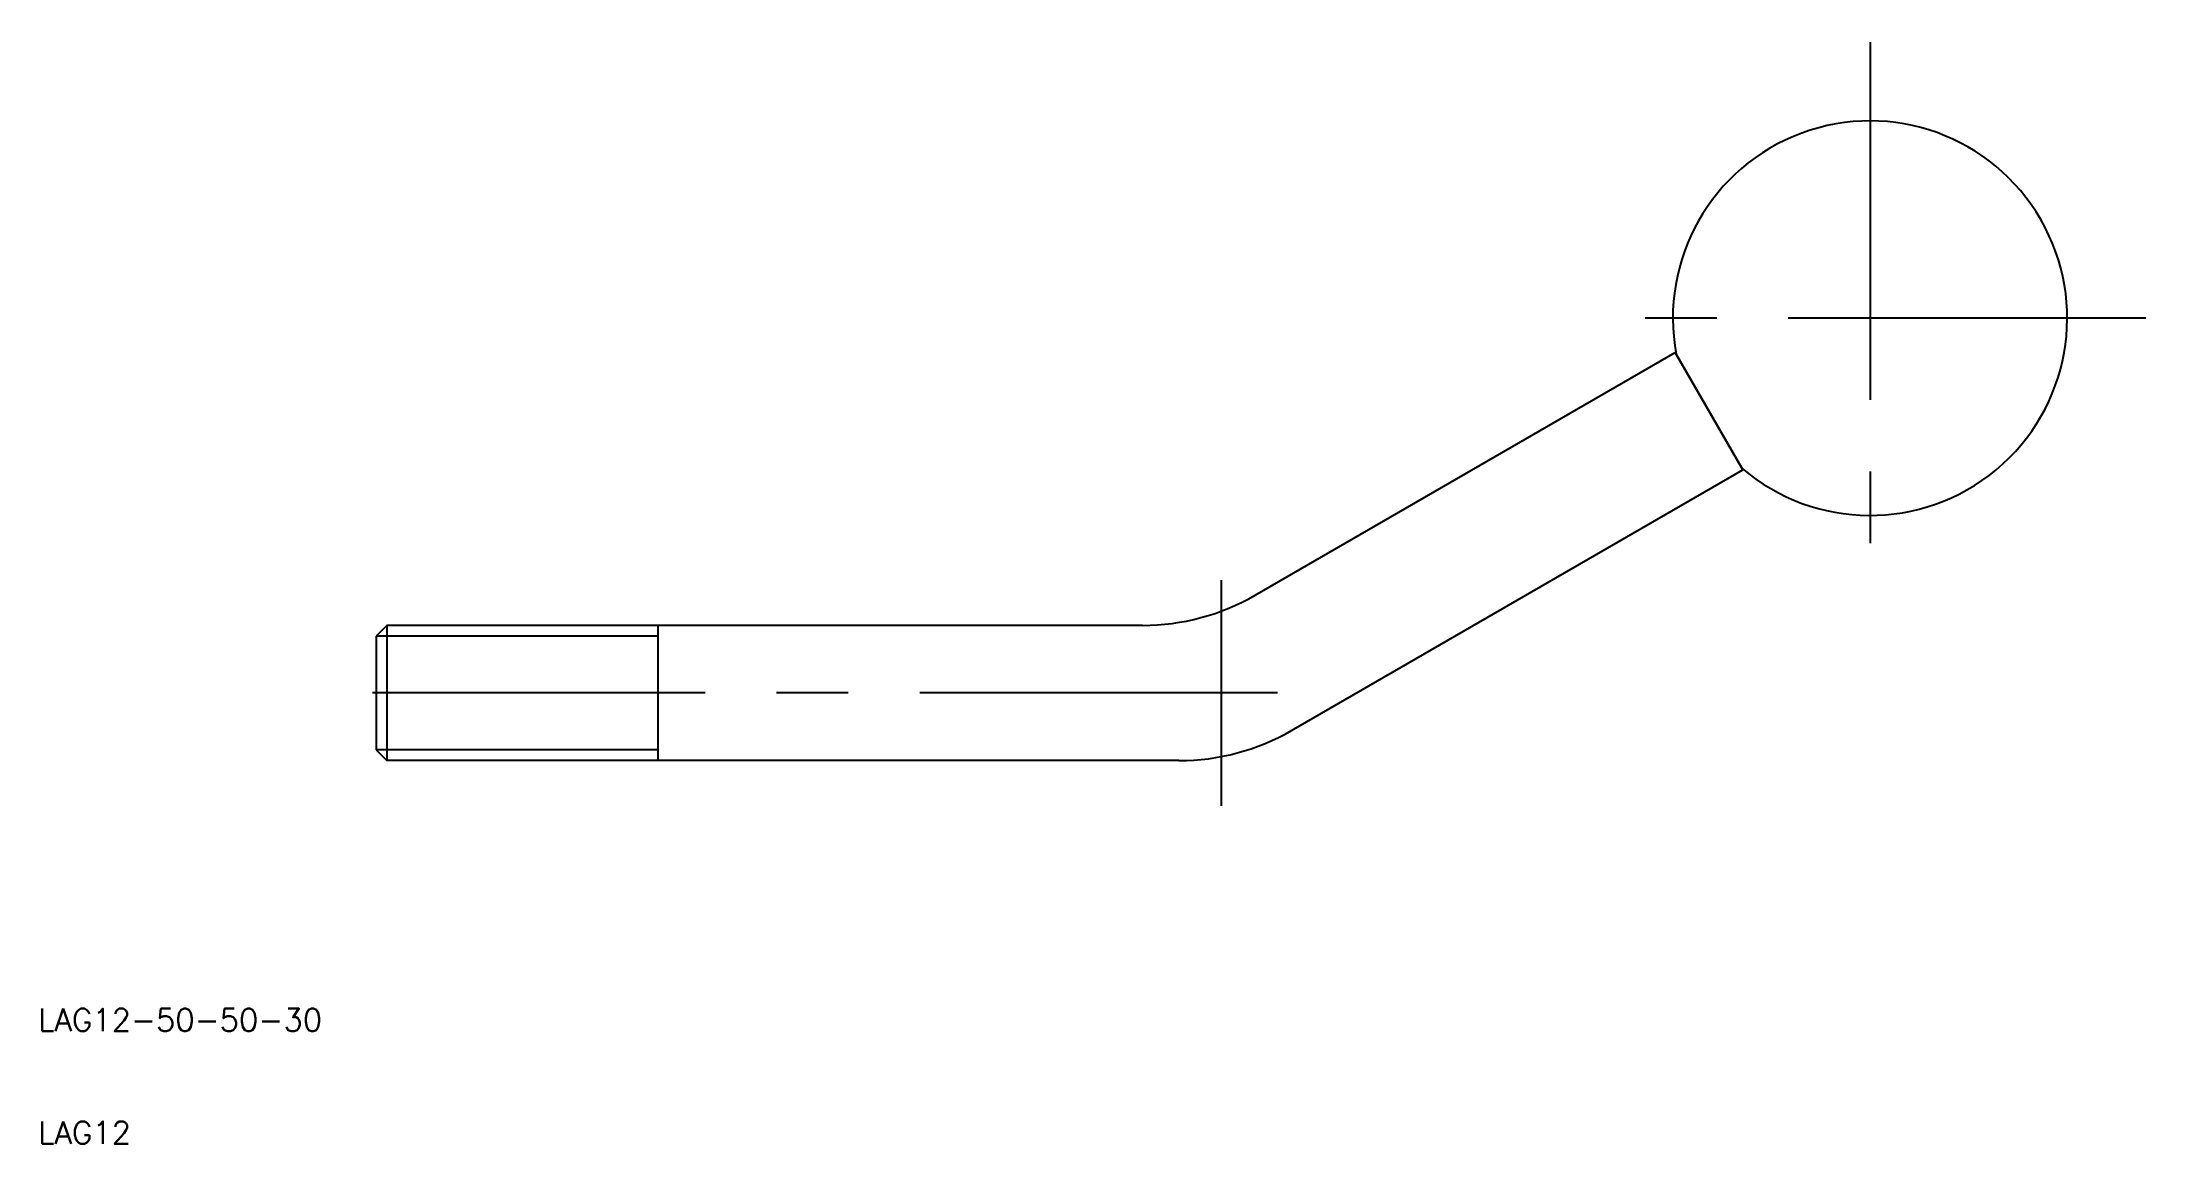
# Model space of a CAD drawing. Extents: x 10 to 197, y 10 to 108.
import ezdxf

# ---------------------------------------------------------------- set-up
doc = ezdxf.new("R2010")
doc.units = 0
doc.linetypes.add('CENTER', pattern=[50.8, 31.75, -6.35, 6.35, -6.35])
doc.layers.get('0').update_dxf_attribs({"linetype": 'CONTINUOUS'})
doc.layers.add('CENTER', color=1, linetype='CENTER')
doc.styles.get("Standard").update_dxf_attribs({"font": 'txt.shx'})

msp = doc.modelspace()

# ---------------------------------------------------------------- linework, layer by layer
at = {"color": 7, "linetype": 'CONTINUOUS'}
for p, q in [((118.03, 58.68), (155.3, 80.2)), ((161.3, 69.8), (155.3, 80.2)), ((155.3, 80.2), (161.3, 69.8)), ((156.3, 78.46), (161.3, 69.8)), ((156.3, 78.46), (161.3, 69.8)), ((121.25, 46.68), (161.3, 69.8)), ((40.95, 56), (40, 55.05)), ((40, 55.05), (40, 44.95)), ((65, 56), (40.95, 56)), ((40.95, 56), (40.95, 44)), ((65, 56), (65, 44)), ((108.03, 56), (65, 56)), ((40, 44.95), (40.95, 44)), ((65, 44), (40.95, 44)), ((111.25, 44), (65, 44))]:
    msp.add_line(p, q, dxfattribs=at)
at = {"color": 3, "linetype": 'CONTINUOUS'}
for p, q in [((65, 55.05), (40, 55.05)), ((65, 44.95), (40, 44.95))]:
    msp.add_line(p, q, dxfattribs=at)
at = {"color": 7, "linetype": 'CONTINUOUS'}
for centre, radius, start, end in [((172.59, 83.25), 17.5, 229.463, 190.537), ((108.03, 76), 20, 270, 300), ((111.25, 64), 20, 270, 300)]:
    msp.add_arc(centre, radius, start, end, dxfattribs=at)
at = {"layer": 'CENTER', "color": 1, "linetype": 'CENTER'}
for p, q in [((172.59, 107.74), (172.59, 58.76)), ((197.08, 83.25), (148.1, 83.25)), ((115, 60), (115, 40)), ((119.99, 50), (39.66, 50))]:
    msp.add_line(p, q, dxfattribs=at)

# ---------------------------------------------------------------- texts
at = {"color": 7, "linetype": 'CONTINUOUS'}
for s, p in [('LAG12-50-50-30', (10, 20)), ('LAG12', (10, 10))]:
    msp.add_text(s, height=2, dxfattribs=at).set_placement(p)

doc.saveas('drawing.dxf')
